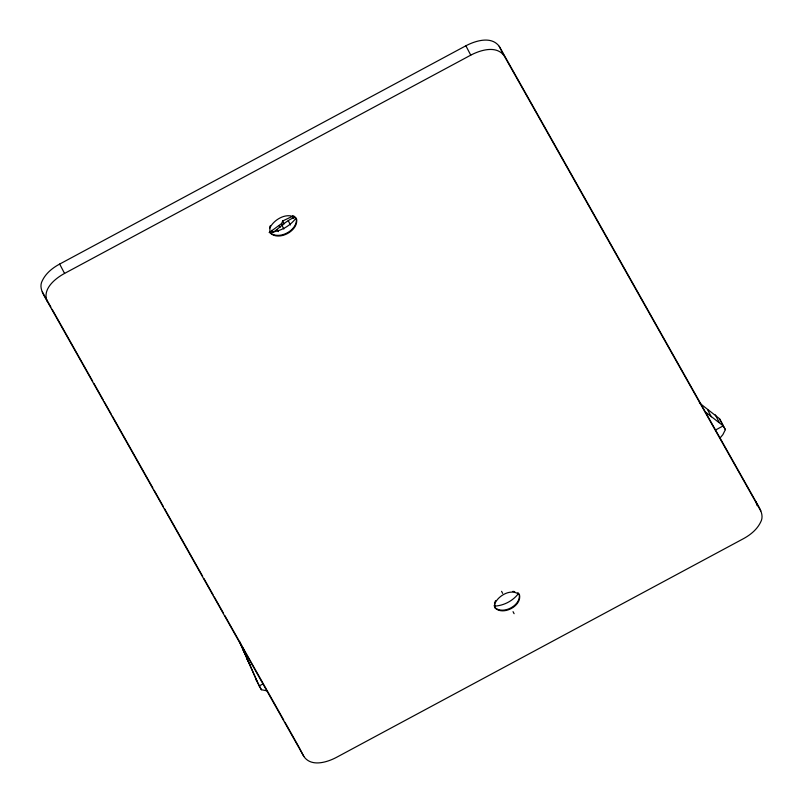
<?xml version="1.0" encoding="UTF-8"?>
<svg xmlns="http://www.w3.org/2000/svg" width="803" height="803" viewBox="0 0 803 803"><rect width="100%" height="100%" fill="white"/><g stroke="black" fill="none" stroke-linecap="round" stroke-linejoin="round"><path stroke-width="1.2" d="M269.286 232.569L281.672 223.475L282.656 220.976L292.051 216.529L293.045 218.446M494.457 603.103L495.602 600.644M699.363 402.905L719.488 418.674L725.37 429.655L722.861 434.664L720.04 437.996M269.547 227.299L270.47 225.523M296.116 217.954C289.943 226.396 279.715 231.806 269.296 232.368M518.638 593.307C513.107 600.764 504.033 605.562 494.789 606.114M294.831 217.272C286.249 220.444 280.277 227.239 273.201 232.328M59.673 264.067C52.637 267.831 46.012 273.14 42.439 280.428C38.293 287.665 43.814 295.022 47.176 301.215L303.845 756.456C311.313 767.437 327.604 762.238 337.18 756.988L743.387 538.713C750.383 534.918 756.948 529.619 760.531 522.351C764.677 515.145 759.317 507.727 755.884 501.564L499.215 46.323C491.436 35.764 475.567 40.702 465.881 45.781L59.673 264.067L64.551 273.432C55.096 278.521 42.037 289.16 47.176 301.215M283.76 720.08L267.339 690.911L261.376 689.717L259.249 685.933L263.284 683.734M64.551 273.432L470.749 55.156C480.445 50.067 496.314 45.129 504.093 55.688L760.762 510.929M715.543 430.006L723.232 425.871L725.37 429.655M512.886 591.359L514.713 591.61M292.714 215.545L294.912 216.71M705.355 411.939L723.232 425.871L719.488 418.674M517.774 592.714L519.19 594.26C521.428 605.382 502.869 615.138 494.748 607.399L494.166 605.402M269.557 232.037C278.019 240.97 298.094 230.431 296.307 218.466M224.77 615.489L266.767 689.887M284.985 722.238L298.967 747.091M42.298 291.85L50.9 307.107M52.135 309.285L92.676 381.204M93.911 383.382L103.125 399.733M104.35 401.912L111.115 413.896M112.34 416.074L152.891 487.993M154.116 490.171L163.33 506.522M164.565 508.7L202.647 576.253M203.882 578.441L213.096 594.782M214.321 596.96L223.545 613.301M239.655 641.617L257.101 681.576M715.332 414.87L719.076 422.057M707.573 409.63L711.317 416.827M499.215 46.323L504.093 55.688M465.881 45.781L470.749 55.156M513.037 611.655L514.101 613.693M501.584 591.329L502.648 593.377M288.287 220.785L290.455 224.95M282.656 220.976L284.152 223.846M281.672 223.475L282.676 225.392M281.672 224.85L283.84 229.016M279.032 225.573L280.026 227.49M277.306 229.538L278.39 231.625M271.856 230.31L272.859 232.228M299.509 748.125L303.845 756.456M240.358 643.795L259.249 685.933M242.737 649.286L246.481 656.483M246.842 658.771L250.586 665.958M255.505 678.736L261.376 689.717M755.884 501.564L757.179 505.669M243.199 648.172L244.102 650.982M494.799 603.766L495.09 608.052C503.21 615.801 521.769 606.044 519.531 594.923C511.862 587.816 498.342 595.274 494.799 603.766M269.888 227.952L269.898 232.699C278.36 241.623 298.435 231.093 296.648 219.129C288.779 210.898 273.943 219.048 269.888 227.952"/></g></svg>
